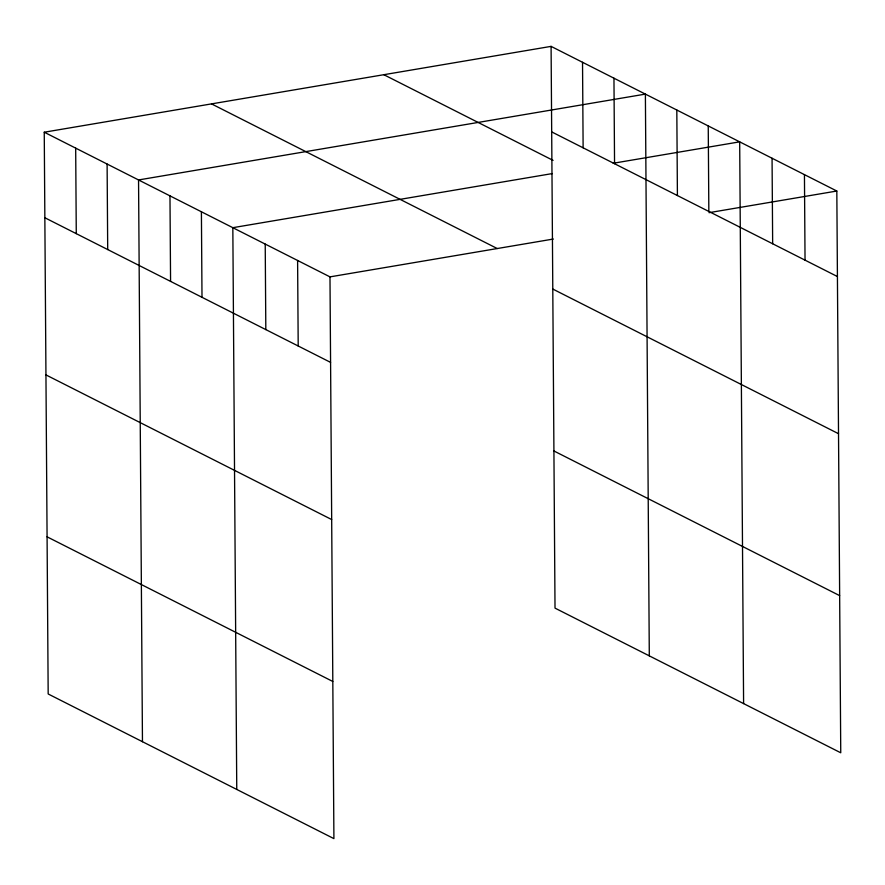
<?xml version="1.0" encoding="UTF-8"?>
<svg xmlns="http://www.w3.org/2000/svg" width="885" height="885" viewBox="0 0 885 885"><rect width="100%" height="100%" fill="white"/><g stroke="black" fill="none" stroke-linecap="round" stroke-linejoin="round"><path stroke-width="1.33" d="M44.25 132.219L329.983 276.872L333.91 838.626L48.177 693.973L44.25 132.219L551.09 46.374L836.823 191.027L840.75 752.781L555.017 608.128L551.09 46.374M552.384 173.56L232.832 227.688L236.76 789.442M613.216 163.26L739.683 141.843L743.599 703.597M329.983 276.872L553.346 239.038M709.007 212.677L836.823 191.027M551.687 131.898L837.42 276.551M383.836 74.705L553.081 160.384M211.504 103.888L497.248 248.541M552.782 289.052L838.526 433.705M553.922 450.974L839.655 595.627M44.847 217.743L330.581 362.385M45.943 374.897L331.676 519.55M47.071 536.819L332.804 681.472M804.443 174.633L805.04 260.157M772.063 158.238L772.66 243.762M708.243 125.936L708.841 211.449M676.815 110.017L677.412 195.541M649.302 655.862L645.386 94.109L138.547 179.954L142.463 741.707M613.958 78.19L614.555 163.714M582.529 62.282L583.126 147.806M297.603 260.478L298.201 346.002M265.223 244.083L265.821 329.607M201.404 211.769L202.001 297.294M169.975 195.862L170.573 281.386M107.107 164.035L107.704 249.559M75.679 148.127L76.276 233.651"/></g></svg>
